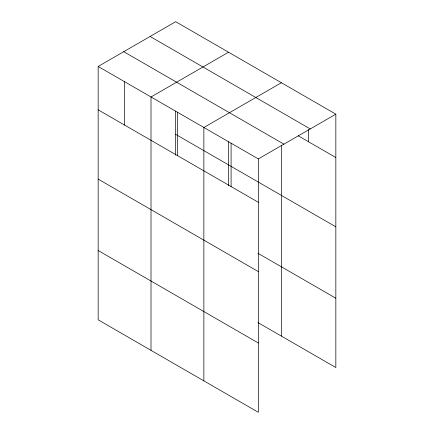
<?xml version="1.0" encoding="UTF-8"?>
<svg xmlns="http://www.w3.org/2000/svg" width="434" height="434" viewBox="0 0 434 434"><rect width="100%" height="100%" fill="white"/><g stroke="black" fill="none" stroke-linecap="round" stroke-linejoin="round"><path stroke-width="0.65" d="M98.16 66.456L258.322 158.925L258.322 412.3L98.16 319.831L98.16 66.456L175.678 21.7L335.84 114.169L335.84 367.544L257.894 322.543M228.534 52.216L151.01 96.972L151.01 350.346M281.389 82.731L203.866 127.487L203.866 380.862M258.322 158.925L335.84 114.169M150.099 36.472L310.261 128.941M298.185 135.788L335.84 157.526M123.739 51.689L283.901 144.159M175.678 134.361L335.84 226.836M98.16 109.813L258.322 202.282M257.894 253.239L335.84 298.239M98.16 179.117L258.322 271.592M98.16 250.526L258.322 342.996M308.612 129.614L308.612 141.809M281.389 145.412L281.389 336.106M231.094 143.204L231.094 186.566M228.534 141.555L228.534 185.763M177.441 112.227L177.441 155.589M175.678 111.039L175.678 155.247M124.585 81.711L124.585 125.073"/></g></svg>
